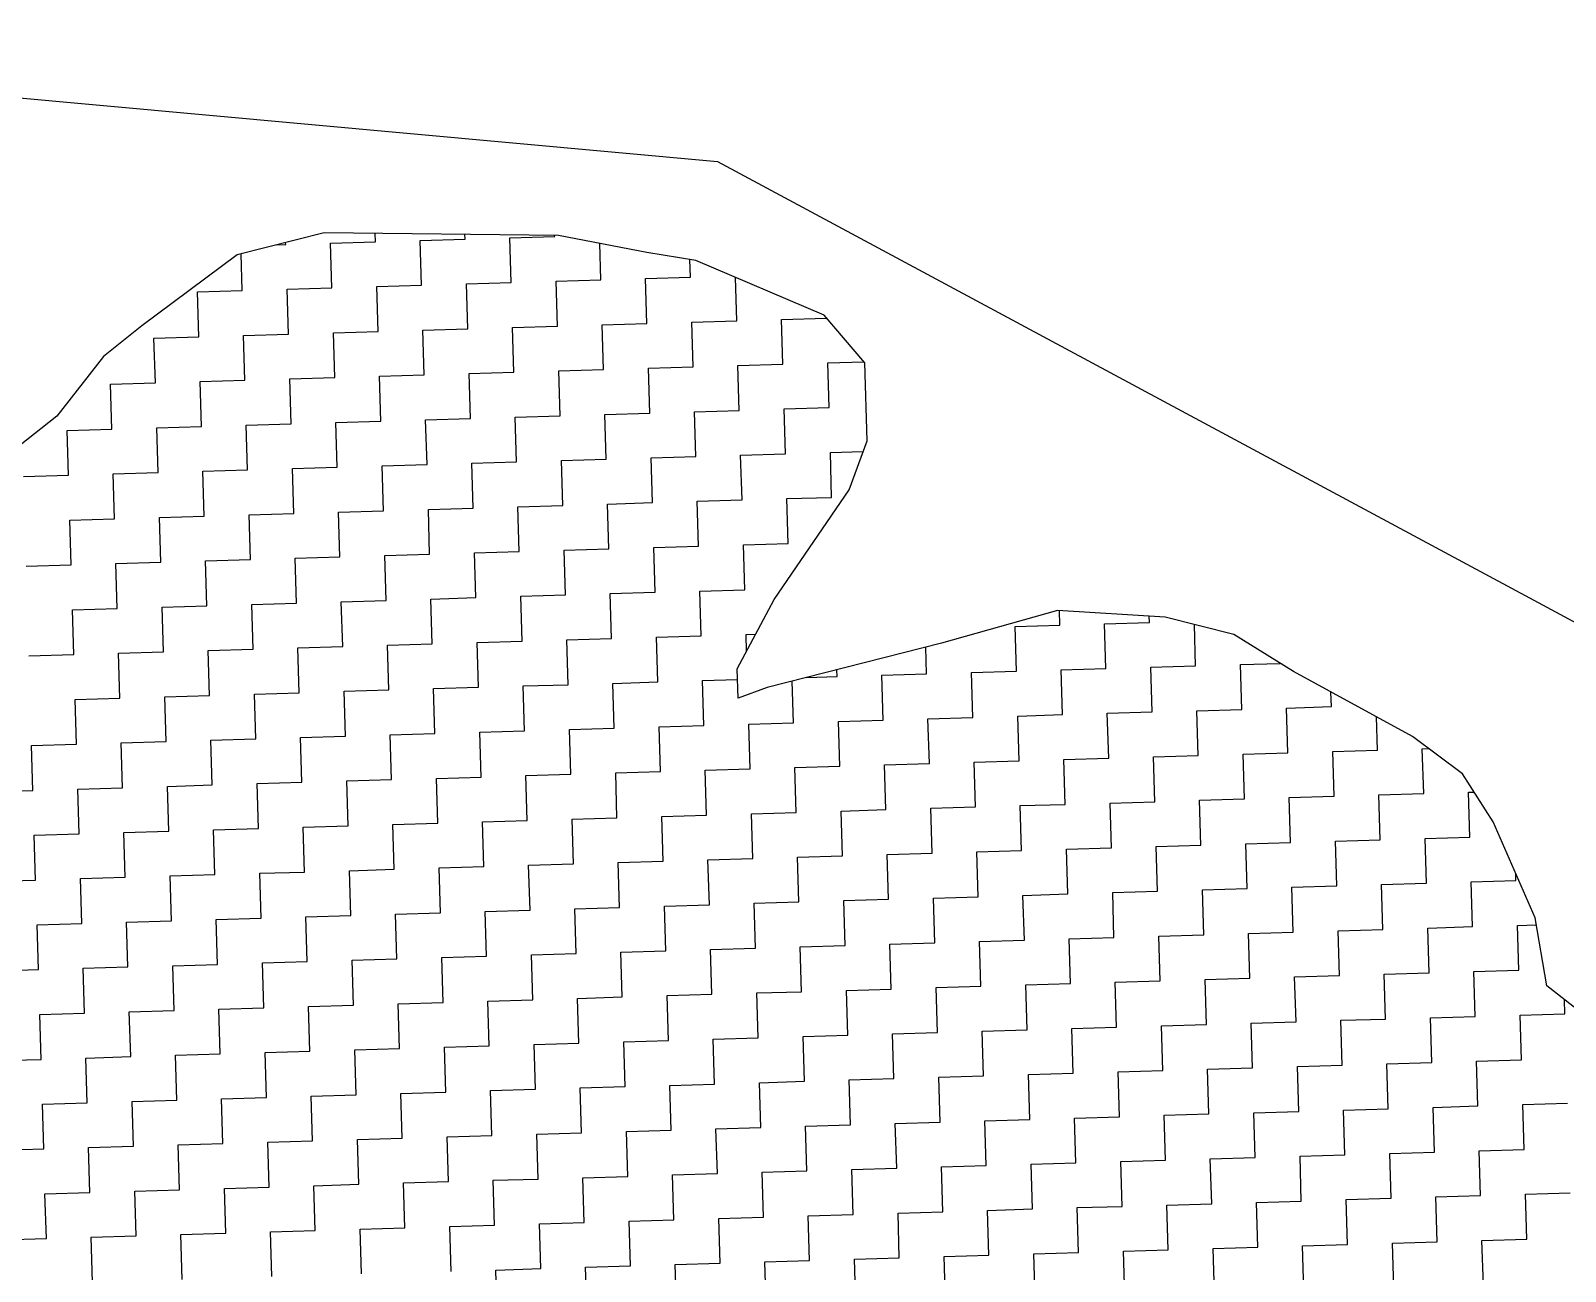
# Model space of a CAD drawing. Header units: metres. Extents: x 289662 to 290738, y 2016260 to 2018343.
# Drawn here: x 290508.4 to 290635.8, y 2016574.9 to 2016678 of the extents above; entities that cross this region are included whole.
import ezdxf

# ---------------------------------------------------------------- set-up
doc = ezdxf.new("R2010")
doc.units = ezdxf.units.M
doc.layers.add('POLY_HATCH', color=12, linetype='Continuous')
doc.layers.add('V_BOUND_LINE', color=7, linetype='Continuous')

msp = doc.modelspace()

# ---------------------------------------------------------------- linework, layer by layer
at = {"layer": 'POLY_HATCH'}
for p, q in [((290532.75, 2016661.18), (290525.51, 2016659.34)), ((290552.2, 2016660.95), (290532.75, 2016661.18)), ((290559.54, 2016659.55), (290552.2, 2016660.95)), ((290525.51, 2016659.34), (290517.59, 2016653.44)), ((290563.61, 2016658.87), (290559.54, 2016659.55)), ((290574.28, 2016654.33), (290563.61, 2016658.87)), ((290577.64, 2016650.38), (290574.28, 2016654.33)), ((290517.59, 2016653.44), (290514.42, 2016650.91)), ((290514.42, 2016650.91), (290510.52, 2016645.94)), ((290577.83, 2016643.9), (290577.64, 2016650.38)), ((290510.52, 2016645.94), (290507.35, 2016643.41)), ((290576.33, 2016639.81), (290577.83, 2016643.9)), ((290570.12, 2016630.72), (290576.33, 2016639.81)), ((290567.05, 2016624.95), (290570.12, 2016630.72)), ((290593.65, 2016629.8), (290584.01, 2016627.08)), ((290602.58, 2016629.26), (290593.65, 2016629.8)), ((290608.29, 2016627.81), (290602.58, 2016629.26)), ((290613.25, 2016624.72), (290608.29, 2016627.81)), ((290584.01, 2016627.08), (290569.53, 2016623.41)), ((290567.13, 2016622.53), (290567.05, 2016624.95)), ((290623.13, 2016619.34), (290613.25, 2016624.72)), ((290569.53, 2016623.41), (290567.13, 2016622.53)), ((290627.28, 2016616.23), (290623.13, 2016619.34)), ((290629.83, 2016612.26), (290627.28, 2016616.23)), ((290633.31, 2016604.26), (290629.83, 2016612.26)), ((290634.29, 2016598.62), (290633.31, 2016604.26)), ((290639.26, 2016594.72), (290634.29, 2016598.62))]:
    msp.add_line(p, q, dxfattribs=at)
at = {"layer": 'POLY_HATCH', "linetype": 'Continuous'}
for p, q in [((290529.55, 2016660.2), (290529.54, 2016660.37)), ((290533.27, 2016660.31), (290537, 2016660.42)), ((290537, 2016660.42), (290536.97, 2016661.13)), ((290540.72, 2016660.54), (290544.44, 2016660.65)), ((290540.83, 2016656.81), (290540.72, 2016660.54)), ((290544.44, 2016660.65), (290544.43, 2016661.04)), ((290548.16, 2016660.76), (290551.89, 2016660.87)), ((290548.27, 2016657.04), (290548.16, 2016660.76)), ((290551.89, 2016660.87), (290551.88, 2016660.96)), ((290525.94, 2016656.37), (290525.85, 2016659.43)), ((290528.8, 2016660.18), (290529.55, 2016660.2)), ((290533.38, 2016656.59), (290533.27, 2016660.31)), ((290555.72, 2016657.26), (290555.63, 2016660.3)), ((290563.17, 2016657.48), (290563.12, 2016658.95)), ((290529.66, 2016656.48), (290533.38, 2016656.59)), ((290537.11, 2016656.7), (290540.83, 2016656.81)), ((290537.22, 2016652.98), (290537.11, 2016656.7)), ((290544.55, 2016656.92), (290548.27, 2016657.04)), ((290544.66, 2016653.2), (290544.55, 2016656.92)), ((290552, 2016657.15), (290555.72, 2016657.26)), ((290552.11, 2016653.42), (290552, 2016657.15)), ((290559.44, 2016657.37), (290563.17, 2016657.48)), ((290559.55, 2016653.65), (290559.44, 2016657.37)), ((290567, 2016653.87), (290566.89, 2016657.47)), ((290522.22, 2016656.26), (290525.94, 2016656.37)), ((290522.33, 2016652.53), (290522.22, 2016656.26)), ((290529.77, 2016652.76), (290529.66, 2016656.48)), ((290570.72, 2016653.98), (290574.45, 2016654.09)), ((290574.45, 2016654.09), (290574.44, 2016654.13)), ((290526.05, 2016652.64), (290529.77, 2016652.76)), ((290533.5, 2016652.87), (290537.22, 2016652.98)), ((290533.61, 2016649.14), (290533.5, 2016652.87)), ((290540.94, 2016653.09), (290544.66, 2016653.2)), ((290541.05, 2016649.37), (290540.94, 2016653.09)), ((290548.39, 2016653.31), (290552.11, 2016653.42)), ((290548.5, 2016649.59), (290548.39, 2016653.31)), ((290555.83, 2016653.54), (290559.55, 2016653.65)), ((290555.94, 2016649.81), (290555.83, 2016653.54)), ((290563.28, 2016653.76), (290567, 2016653.87)), ((290563.39, 2016650.04), (290563.28, 2016653.76)), ((290570.83, 2016650.26), (290570.72, 2016653.98)), ((290518.6, 2016652.42), (290522.33, 2016652.53)), ((290518.72, 2016648.7), (290518.6, 2016652.42)), ((290526.16, 2016648.92), (290526.05, 2016652.64)), ((290567.11, 2016650.15), (290570.83, 2016650.26)), ((290574.56, 2016650.37), (290577.57, 2016650.46)), ((290574.67, 2016646.65), (290574.56, 2016650.37)), ((290522.44, 2016648.81), (290526.16, 2016648.92)), ((290529.88, 2016649.03), (290533.61, 2016649.14)), ((290530, 2016645.31), (290529.88, 2016649.03)), ((290537.33, 2016649.26), (290541.05, 2016649.37)), ((290537.44, 2016645.53), (290537.33, 2016649.26)), ((290544.77, 2016649.48), (290548.5, 2016649.59)), ((290544.89, 2016645.76), (290544.77, 2016649.48)), ((290552.22, 2016649.7), (290555.94, 2016649.81)), ((290552.33, 2016645.98), (290552.22, 2016649.7)), ((290559.67, 2016649.92), (290563.39, 2016650.04)), ((290559.78, 2016646.2), (290559.67, 2016649.92)), ((290567.22, 2016646.42), (290567.11, 2016650.15)), ((290514.99, 2016648.59), (290518.72, 2016648.7)), ((290515.1, 2016644.86), (290514.99, 2016648.59)), ((290522.55, 2016645.09), (290522.44, 2016648.81)), ((290563.5, 2016646.31), (290567.22, 2016646.42)), ((290570.95, 2016646.54), (290574.67, 2016646.65)), ((290571.06, 2016642.81), (290570.95, 2016646.54)), ((290518.83, 2016644.98), (290522.55, 2016645.09)), ((290526.27, 2016645.2), (290530, 2016645.31)), ((290526.38, 2016641.48), (290526.27, 2016645.2)), ((290533.72, 2016645.42), (290537.44, 2016645.53)), ((290533.83, 2016641.7), (290533.72, 2016645.42)), ((290541.16, 2016645.64), (290544.89, 2016645.76)), ((290541.28, 2016641.92), (290541.16, 2016645.64)), ((290548.61, 2016645.87), (290552.33, 2016645.98)), ((290548.72, 2016642.14), (290548.61, 2016645.87)), ((290556.05, 2016646.09), (290559.78, 2016646.2)), ((290556.17, 2016642.37), (290556.05, 2016646.09)), ((290563.61, 2016642.59), (290563.5, 2016646.31)), ((290511.38, 2016644.75), (290515.1, 2016644.86)), ((290511.49, 2016641.03), (290511.38, 2016644.75)), ((290518.94, 2016641.25), (290518.83, 2016644.98)), ((290559.89, 2016642.48), (290563.61, 2016642.59)), ((290567.33, 2016642.7), (290571.06, 2016642.81)), ((290567.45, 2016638.98), (290567.33, 2016642.7)), ((290574.78, 2016642.93), (290577.5, 2016643.01)), ((290574.89, 2016639.2), (290574.78, 2016642.93)), ((290515.22, 2016641.14), (290518.94, 2016641.25)), ((290522.66, 2016641.36), (290526.38, 2016641.48)), ((290522.77, 2016637.64), (290522.66, 2016641.36)), ((290530.11, 2016641.59), (290533.83, 2016641.7)), ((290530.22, 2016637.86), (290530.11, 2016641.59)), ((290537.55, 2016641.81), (290541.28, 2016641.92)), ((290537.66, 2016638.09), (290537.55, 2016641.81)), ((290545, 2016642.03), (290548.72, 2016642.14)), ((290545.11, 2016638.31), (290545, 2016642.03)), ((290552.44, 2016642.26), (290556.17, 2016642.37)), ((290552.55, 2016638.53), (290552.44, 2016642.26)), ((290560, 2016638.76), (290559.89, 2016642.48)), ((290507.77, 2016640.92), (290511.49, 2016641.03)), ((290515.33, 2016637.42), (290515.22, 2016641.14)), ((290556.28, 2016638.64), (290560, 2016638.76)), ((290563.72, 2016638.87), (290567.45, 2016638.98)), ((290563.83, 2016635.15), (290563.72, 2016638.87)), ((290571.17, 2016639.09), (290574.89, 2016639.2)), ((290571.28, 2016635.37), (290571.17, 2016639.09)), ((290519.05, 2016637.53), (290522.77, 2016637.64)), ((290519.16, 2016633.81), (290519.05, 2016637.53)), ((290526.5, 2016637.75), (290530.22, 2016637.86)), ((290526.61, 2016634.03), (290526.5, 2016637.75)), ((290533.94, 2016637.98), (290537.66, 2016638.09)), ((290534.05, 2016634.25), (290533.94, 2016637.98)), ((290541.39, 2016638.2), (290545.11, 2016638.31)), ((290541.5, 2016634.48), (290541.39, 2016638.2)), ((290548.83, 2016638.42), (290552.55, 2016638.53)), ((290548.94, 2016634.7), (290548.83, 2016638.42)), ((290556.39, 2016634.92), (290556.28, 2016638.64)), ((290511.61, 2016637.31), (290515.33, 2016637.42)), ((290511.72, 2016633.58), (290511.61, 2016637.31)), ((290552.67, 2016634.81), (290556.39, 2016634.92)), ((290560.11, 2016635.03), (290563.83, 2016635.15)), ((290560.22, 2016631.31), (290560.11, 2016635.03)), ((290567.56, 2016635.26), (290571.28, 2016635.37)), ((290567.67, 2016631.53), (290567.56, 2016635.26)), ((290515.44, 2016633.7), (290519.16, 2016633.81)), ((290515.55, 2016629.97), (290515.44, 2016633.7)), ((290522.88, 2016633.92), (290526.61, 2016634.03)), ((290523, 2016630.2), (290522.88, 2016633.92)), ((290530.33, 2016634.14), (290534.05, 2016634.25)), ((290530.44, 2016630.42), (290530.33, 2016634.14)), ((290537.78, 2016634.36), (290541.5, 2016634.48)), ((290537.89, 2016630.64), (290537.78, 2016634.36)), ((290545.22, 2016634.59), (290548.94, 2016634.7)), ((290545.33, 2016630.87), (290545.22, 2016634.59)), ((290552.78, 2016631.09), (290552.67, 2016634.81)), ((290507.99, 2016633.47), (290511.72, 2016633.58)), ((290549.06, 2016630.98), (290552.78, 2016631.09)), ((290556.5, 2016631.2), (290560.22, 2016631.31)), ((290556.61, 2016627.48), (290556.5, 2016631.2)), ((290563.95, 2016631.42), (290567.67, 2016631.53)), ((290564.06, 2016627.7), (290563.95, 2016631.42)), ((290511.83, 2016629.86), (290515.55, 2016629.97)), ((290511.94, 2016626.14), (290511.83, 2016629.86)), ((290519.27, 2016630.08), (290523, 2016630.2)), ((290519.39, 2016626.36), (290519.27, 2016630.08)), ((290526.72, 2016630.31), (290530.44, 2016630.42)), ((290526.83, 2016626.59), (290526.72, 2016630.31)), ((290534.16, 2016630.53), (290537.89, 2016630.64)), ((290534.28, 2016626.81), (290534.16, 2016630.53)), ((290541.61, 2016630.75), (290545.33, 2016630.87)), ((290541.72, 2016627.03), (290541.61, 2016630.75)), ((290549.17, 2016627.25), (290549.06, 2016630.98)), ((290593.84, 2016628.59), (290593.8, 2016629.79)), ((290590.12, 2016628.48), (290593.84, 2016628.59)), ((290597.56, 2016628.7), (290601.28, 2016628.81)), ((290597.67, 2016624.98), (290597.56, 2016628.7)), ((290601.28, 2016628.81), (290601.27, 2016629.34)), ((290605.12, 2016625.2), (290605.02, 2016628.64)), ((290545.44, 2016627.14), (290549.17, 2016627.25)), ((290552.89, 2016627.37), (290556.61, 2016627.48)), ((290553, 2016623.64), (290552.89, 2016627.37)), ((290560.33, 2016627.59), (290564.06, 2016627.7)), ((290560.45, 2016623.87), (290560.33, 2016627.59)), ((290567.78, 2016627.81), (290568.59, 2016627.84)), ((290567.82, 2016626.4), (290567.78, 2016627.81)), ((290590.23, 2016624.76), (290590.12, 2016628.48)), ((290508.22, 2016626.03), (290511.94, 2016626.14)), ((290515.66, 2016626.25), (290519.39, 2016626.36)), ((290515.77, 2016622.53), (290515.66, 2016626.25)), ((290523.11, 2016626.47), (290526.83, 2016626.59)), ((290523.22, 2016622.75), (290523.11, 2016626.47)), ((290530.55, 2016626.7), (290534.28, 2016626.81)), ((290530.66, 2016622.97), (290530.55, 2016626.7)), ((290538, 2016626.92), (290541.72, 2016627.03)), ((290538.11, 2016623.2), (290538, 2016626.92)), ((290545.56, 2016623.42), (290545.44, 2016627.14)), ((290582.78, 2016624.53), (290582.72, 2016626.75)), ((290575.34, 2016624.31), (290575.32, 2016624.88)), ((290586.5, 2016624.65), (290590.23, 2016624.76)), ((290593.95, 2016624.87), (290597.67, 2016624.98)), ((290594.06, 2016621.15), (290593.95, 2016624.87)), ((290601.4, 2016625.09), (290605.12, 2016625.2)), ((290601.51, 2016621.37), (290601.4, 2016625.09)), ((290608.84, 2016625.31), (290612.13, 2016625.41)), ((290608.95, 2016621.59), (290608.84, 2016625.31)), ((290541.83, 2016623.31), (290545.56, 2016623.42)), ((290549.28, 2016623.53), (290553, 2016623.64)), ((290549.39, 2016619.81), (290549.28, 2016623.53)), ((290556.72, 2016623.75), (290560.45, 2016623.87)), ((290556.83, 2016620.03), (290556.72, 2016623.75)), ((290564.17, 2016623.98), (290567.08, 2016624.06)), ((290564.28, 2016620.25), (290564.17, 2016623.98)), ((290571.73, 2016620.48), (290571.62, 2016623.94)), ((290572.79, 2016624.24), (290575.34, 2016624.31)), ((290579.06, 2016624.42), (290582.78, 2016624.53)), ((290579.17, 2016620.7), (290579.06, 2016624.42)), ((290586.62, 2016620.92), (290586.5, 2016624.65)), ((290512.05, 2016622.42), (290515.77, 2016622.53)), ((290512.16, 2016618.69), (290512.05, 2016622.42)), ((290519.5, 2016622.64), (290523.22, 2016622.75)), ((290519.61, 2016618.92), (290519.5, 2016622.64)), ((290526.94, 2016622.86), (290530.66, 2016622.97)), ((290527.05, 2016619.14), (290526.94, 2016622.86)), ((290534.39, 2016623.09), (290538.11, 2016623.2)), ((290534.5, 2016619.36), (290534.39, 2016623.09)), ((290541.94, 2016619.59), (290541.83, 2016623.31)), ((290616.4, 2016621.82), (290616.36, 2016623.02)), ((290582.89, 2016620.81), (290586.62, 2016620.92)), ((290590.34, 2016621.03), (290594.06, 2016621.15)), ((290590.45, 2016617.31), (290590.34, 2016621.03)), ((290597.78, 2016621.26), (290601.51, 2016621.37)), ((290597.9, 2016617.54), (290597.78, 2016621.26)), ((290605.23, 2016621.48), (290608.95, 2016621.59)), ((290605.34, 2016617.76), (290605.23, 2016621.48)), ((290612.68, 2016621.7), (290616.4, 2016621.82)), ((290612.79, 2016617.98), (290612.68, 2016621.7)), ((290620.23, 2016618.2), (290620.15, 2016620.97)), ((290538.22, 2016619.47), (290541.94, 2016619.59)), ((290545.67, 2016619.7), (290549.39, 2016619.81)), ((290545.78, 2016615.97), (290545.67, 2016619.7)), ((290553.11, 2016619.92), (290556.83, 2016620.03)), ((290553.22, 2016616.2), (290553.11, 2016619.92)), ((290560.56, 2016620.14), (290564.28, 2016620.25)), ((290560.67, 2016616.42), (290560.56, 2016620.14)), ((290568, 2016620.37), (290571.73, 2016620.48)), ((290568.11, 2016616.64), (290568, 2016620.37)), ((290575.45, 2016620.59), (290579.17, 2016620.7)), ((290575.56, 2016616.87), (290575.45, 2016620.59)), ((290583.01, 2016617.09), (290582.89, 2016620.81)), ((290508.44, 2016618.58), (290512.16, 2016618.69)), ((290508.55, 2016614.86), (290508.44, 2016618.58)), ((290515.89, 2016618.81), (290519.61, 2016618.92)), ((290516, 2016615.08), (290515.89, 2016618.81)), ((290523.33, 2016619.03), (290527.05, 2016619.14)), ((290523.44, 2016615.31), (290523.33, 2016619.03)), ((290530.78, 2016619.25), (290534.5, 2016619.36)), ((290530.89, 2016615.53), (290530.78, 2016619.25)), ((290538.33, 2016615.75), (290538.22, 2016619.47)), ((290623.95, 2016618.32), (290624.48, 2016618.33)), ((290624.07, 2016614.59), (290623.95, 2016618.32)), ((290579.28, 2016616.98), (290583.01, 2016617.09)), ((290586.73, 2016617.2), (290590.45, 2016617.31)), ((290586.84, 2016613.48), (290586.73, 2016617.2)), ((290594.17, 2016617.42), (290597.9, 2016617.54)), ((290594.28, 2016613.7), (290594.17, 2016617.42)), ((290601.62, 2016617.65), (290605.34, 2016617.76)), ((290601.73, 2016613.92), (290601.62, 2016617.65)), ((290609.06, 2016617.87), (290612.79, 2016617.98)), ((290609.18, 2016614.15), (290609.06, 2016617.87)), ((290616.51, 2016618.09), (290620.23, 2016618.2)), ((290616.62, 2016614.37), (290616.51, 2016618.09)), ((290542.06, 2016615.86), (290545.78, 2016615.97)), ((290542.17, 2016612.14), (290542.06, 2016615.86)), ((290549.5, 2016616.09), (290553.22, 2016616.2)), ((290549.61, 2016612.36), (290549.5, 2016616.09)), ((290556.95, 2016616.31), (290560.67, 2016616.42)), ((290557.06, 2016612.59), (290556.95, 2016616.31)), ((290564.39, 2016616.53), (290568.11, 2016616.64)), ((290564.5, 2016612.81), (290564.39, 2016616.53)), ((290571.84, 2016616.75), (290575.56, 2016616.87)), ((290571.95, 2016613.03), (290571.84, 2016616.75)), ((290579.39, 2016613.26), (290579.28, 2016616.98)), ((290504.83, 2016614.75), (290508.55, 2016614.86)), ((290512.27, 2016614.97), (290516, 2016615.08)), ((290512.39, 2016611.25), (290512.27, 2016614.97)), ((290519.72, 2016615.19), (290523.44, 2016615.31)), ((290519.83, 2016611.47), (290519.72, 2016615.19)), ((290527.16, 2016615.42), (290530.89, 2016615.53)), ((290527.28, 2016611.69), (290527.16, 2016615.42)), ((290534.61, 2016615.64), (290538.33, 2016615.75)), ((290534.72, 2016611.92), (290534.61, 2016615.64)), ((290620.34, 2016614.48), (290624.07, 2016614.59)), ((290620.45, 2016610.76), (290620.34, 2016614.48)), ((290627.79, 2016614.7), (290628.25, 2016614.72)), ((290627.9, 2016610.98), (290627.79, 2016614.7)), ((290575.67, 2016613.14), (290579.39, 2016613.26)), ((290583.12, 2016613.37), (290586.84, 2016613.48)), ((290583.23, 2016609.64), (290583.12, 2016613.37)), ((290590.56, 2016613.59), (290594.28, 2016613.7)), ((290590.67, 2016609.87), (290590.56, 2016613.59)), ((290598.01, 2016613.81), (290601.73, 2016613.92)), ((290598.12, 2016610.09), (290598.01, 2016613.81)), ((290605.45, 2016614.04), (290609.18, 2016614.15)), ((290605.56, 2016610.31), (290605.45, 2016614.04)), ((290612.9, 2016614.26), (290616.62, 2016614.37)), ((290613.01, 2016610.54), (290612.9, 2016614.26)), ((290538.44, 2016612.03), (290542.17, 2016612.14)), ((290538.56, 2016608.31), (290538.44, 2016612.03)), ((290545.89, 2016612.25), (290549.61, 2016612.36)), ((290546, 2016608.53), (290545.89, 2016612.25)), ((290553.34, 2016612.47), (290557.06, 2016612.59)), ((290553.45, 2016608.75), (290553.34, 2016612.47)), ((290560.78, 2016612.7), (290564.5, 2016612.81)), ((290560.89, 2016608.97), (290560.78, 2016612.7)), ((290568.23, 2016612.92), (290571.95, 2016613.03)), ((290568.34, 2016609.2), (290568.23, 2016612.92)), ((290575.78, 2016609.42), (290575.67, 2016613.14)), ((290508.66, 2016611.14), (290512.39, 2016611.25)), ((290508.77, 2016607.41), (290508.66, 2016611.14)), ((290516.11, 2016611.36), (290519.83, 2016611.47)), ((290516.22, 2016607.64), (290516.11, 2016611.36)), ((290523.55, 2016611.58), (290527.28, 2016611.69)), ((290523.67, 2016607.86), (290523.55, 2016611.58)), ((290531, 2016611.81), (290534.72, 2016611.92)), ((290531.11, 2016608.08), (290531, 2016611.81)), ((290616.73, 2016610.65), (290620.45, 2016610.76)), ((290624.18, 2016610.87), (290627.9, 2016610.98)), ((290624.29, 2016607.15), (290624.18, 2016610.87)), ((290572.06, 2016609.31), (290575.78, 2016609.42)), ((290579.51, 2016609.53), (290583.23, 2016609.64)), ((290579.62, 2016605.81), (290579.51, 2016609.53)), ((290586.95, 2016609.76), (290590.67, 2016609.87)), ((290587.06, 2016606.03), (290586.95, 2016609.76)), ((290594.4, 2016609.98), (290598.12, 2016610.09)), ((290594.51, 2016606.26), (290594.4, 2016609.98)), ((290601.84, 2016610.2), (290605.56, 2016610.31)), ((290601.95, 2016606.48), (290601.84, 2016610.2)), ((290609.29, 2016610.42), (290613.01, 2016610.54)), ((290609.4, 2016606.7), (290609.29, 2016610.42)), ((290616.84, 2016606.92), (290616.73, 2016610.65)), ((290534.83, 2016608.19), (290538.56, 2016608.31)), ((290534.94, 2016604.47), (290534.83, 2016608.19)), ((290542.28, 2016608.42), (290546, 2016608.53)), ((290542.39, 2016604.69), (290542.28, 2016608.42)), ((290549.72, 2016608.64), (290553.45, 2016608.75)), ((290549.84, 2016604.92), (290549.72, 2016608.64)), ((290557.17, 2016608.86), (290560.89, 2016608.97)), ((290557.28, 2016605.14), (290557.17, 2016608.86)), ((290564.61, 2016609.09), (290568.34, 2016609.2)), ((290564.73, 2016605.36), (290564.61, 2016609.09)), ((290572.17, 2016605.59), (290572.06, 2016609.31)), ((290505.05, 2016607.3), (290508.77, 2016607.41)), ((290512.5, 2016607.53), (290516.22, 2016607.64)), ((290512.61, 2016603.8), (290512.5, 2016607.53)), ((290519.94, 2016607.75), (290523.67, 2016607.86)), ((290520.05, 2016604.03), (290519.94, 2016607.75)), ((290527.39, 2016607.97), (290531.11, 2016608.08)), ((290527.5, 2016604.25), (290527.39, 2016607.97)), ((290613.12, 2016606.81), (290616.84, 2016606.92)), ((290620.57, 2016607.04), (290624.29, 2016607.15)), ((290620.68, 2016603.31), (290620.57, 2016607.04)), ((290628.01, 2016607.26), (290631.73, 2016607.37)), ((290628.12, 2016603.54), (290628.01, 2016607.26)), ((290631.73, 2016607.37), (290631.72, 2016607.91)), ((290568.45, 2016605.48), (290572.17, 2016605.59)), ((290575.89, 2016605.7), (290579.62, 2016605.81)), ((290576.01, 2016601.98), (290575.89, 2016605.7)), ((290583.34, 2016605.92), (290587.06, 2016606.03)), ((290583.45, 2016602.2), (290583.34, 2016605.92)), ((290590.78, 2016606.14), (290594.51, 2016606.26)), ((290590.9, 2016602.42), (290590.78, 2016606.14)), ((290598.23, 2016606.37), (290601.95, 2016606.48)), ((290598.34, 2016602.64), (290598.23, 2016606.37)), ((290605.68, 2016606.59), (290609.4, 2016606.7)), ((290605.79, 2016602.87), (290605.68, 2016606.59)), ((290613.23, 2016603.09), (290613.12, 2016606.81)), ((290531.22, 2016604.36), (290534.94, 2016604.47)), ((290531.33, 2016600.64), (290531.22, 2016604.36)), ((290538.67, 2016604.58), (290542.39, 2016604.69)), ((290538.78, 2016600.86), (290538.67, 2016604.58)), ((290546.11, 2016604.81), (290549.84, 2016604.92)), ((290546.22, 2016601.08), (290546.11, 2016604.81)), ((290553.56, 2016605.03), (290557.28, 2016605.14)), ((290553.67, 2016601.31), (290553.56, 2016605.03)), ((290561, 2016605.25), (290564.73, 2016605.36)), ((290561.11, 2016601.53), (290561, 2016605.25)), ((290568.56, 2016601.75), (290568.45, 2016605.48)), ((290508.89, 2016603.69), (290512.61, 2016603.8)), ((290509, 2016599.97), (290508.89, 2016603.69)), ((290516.33, 2016603.91), (290520.05, 2016604.03)), ((290516.44, 2016600.19), (290516.33, 2016603.91)), ((290523.78, 2016604.14), (290527.5, 2016604.25)), ((290523.89, 2016600.41), (290523.78, 2016604.14)), ((290609.51, 2016602.98), (290613.23, 2016603.09)), ((290616.96, 2016603.2), (290620.68, 2016603.31)), ((290617.07, 2016599.48), (290616.96, 2016603.2)), ((290624.4, 2016603.42), (290628.12, 2016603.54)), ((290624.51, 2016599.7), (290624.4, 2016603.42)), ((290631.85, 2016603.65), (290633.4, 2016603.69)), ((290631.96, 2016599.92), (290631.85, 2016603.65)), ((290564.84, 2016601.64), (290568.56, 2016601.75)), ((290572.28, 2016601.86), (290576.01, 2016601.98)), ((290572.39, 2016598.14), (290572.28, 2016601.86)), ((290579.73, 2016602.09), (290583.45, 2016602.2)), ((290579.84, 2016598.36), (290579.73, 2016602.09)), ((290587.17, 2016602.31), (290590.9, 2016602.42)), ((290587.29, 2016598.59), (290587.17, 2016602.31)), ((290594.62, 2016602.53), (290598.34, 2016602.64)), ((290594.73, 2016598.81), (290594.62, 2016602.53)), ((290602.06, 2016602.76), (290605.79, 2016602.87)), ((290602.18, 2016599.03), (290602.06, 2016602.76)), ((290609.62, 2016599.26), (290609.51, 2016602.98)), ((290527.61, 2016600.53), (290531.33, 2016600.64)), ((290527.72, 2016596.8), (290527.61, 2016600.53)), ((290535.06, 2016600.75), (290538.78, 2016600.86)), ((290535.17, 2016597.03), (290535.06, 2016600.75)), ((290542.5, 2016600.97), (290546.22, 2016601.08)), ((290542.61, 2016597.25), (290542.5, 2016600.97)), ((290549.95, 2016601.2), (290553.67, 2016601.31)), ((290550.06, 2016597.47), (290549.95, 2016601.2)), ((290557.39, 2016601.42), (290561.11, 2016601.53)), ((290557.5, 2016597.7), (290557.39, 2016601.42)), ((290564.95, 2016597.92), (290564.84, 2016601.64)), ((290505.27, 2016599.86), (290509, 2016599.97)), ((290512.72, 2016600.08), (290516.44, 2016600.19)), ((290512.83, 2016596.36), (290512.72, 2016600.08)), ((290520.17, 2016600.3), (290523.89, 2016600.41)), ((290520.28, 2016596.58), (290520.17, 2016600.3)), ((290605.9, 2016599.14), (290609.62, 2016599.26)), ((290613.34, 2016599.37), (290617.07, 2016599.48)), ((290613.46, 2016595.64), (290613.34, 2016599.37)), ((290620.79, 2016599.59), (290624.51, 2016599.7)), ((290620.9, 2016595.87), (290620.79, 2016599.59)), ((290628.23, 2016599.81), (290631.96, 2016599.92)), ((290628.35, 2016596.09), (290628.23, 2016599.81)), ((290561.23, 2016597.81), (290564.95, 2016597.92)), ((290568.67, 2016598.03), (290572.39, 2016598.14)), ((290568.78, 2016594.31), (290568.67, 2016598.03)), ((290576.12, 2016598.25), (290579.84, 2016598.36)), ((290576.23, 2016594.53), (290576.12, 2016598.25)), ((290583.56, 2016598.48), (290587.29, 2016598.59)), ((290583.67, 2016594.75), (290583.56, 2016598.48)), ((290591.01, 2016598.7), (290594.73, 2016598.81)), ((290591.12, 2016594.98), (290591.01, 2016598.7)), ((290598.45, 2016598.92), (290602.18, 2016599.03)), ((290598.56, 2016595.2), (290598.45, 2016598.92)), ((290606.01, 2016595.42), (290605.9, 2016599.14)), ((290524, 2016596.69), (290527.72, 2016596.8)), ((290524.11, 2016592.97), (290524, 2016596.69)), ((290531.44, 2016596.92), (290535.17, 2016597.03)), ((290531.56, 2016593.19), (290531.44, 2016596.92)), ((290538.89, 2016597.14), (290542.61, 2016597.25)), ((290539, 2016593.42), (290538.89, 2016597.14)), ((290546.34, 2016597.36), (290550.06, 2016597.47)), ((290546.45, 2016593.64), (290546.34, 2016597.36)), ((290553.78, 2016597.58), (290557.5, 2016597.7)), ((290553.89, 2016593.86), (290553.78, 2016597.58)), ((290561.34, 2016594.08), (290561.23, 2016597.81)), ((290635.79, 2016596.31), (290635.76, 2016597.47)), ((290509.11, 2016596.25), (290512.83, 2016596.36)), ((290509.22, 2016592.52), (290509.11, 2016596.25)), ((290516.55, 2016596.47), (290520.28, 2016596.58)), ((290516.67, 2016592.75), (290516.55, 2016596.47)), ((290602.29, 2016595.31), (290606.01, 2016595.42)), ((290609.73, 2016595.53), (290613.46, 2016595.64)), ((290609.84, 2016591.81), (290609.73, 2016595.53)), ((290617.18, 2016595.76), (290620.9, 2016595.87)), ((290617.29, 2016592.03), (290617.18, 2016595.76)), ((290624.62, 2016595.98), (290628.35, 2016596.09)), ((290624.74, 2016592.26), (290624.62, 2016595.98)), ((290632.07, 2016596.2), (290635.79, 2016596.31)), ((290632.18, 2016592.48), (290632.07, 2016596.2)), ((290565.06, 2016594.2), (290568.78, 2016594.31)), ((290565.17, 2016590.47), (290565.06, 2016594.2)), ((290572.51, 2016594.42), (290576.23, 2016594.53)), ((290572.62, 2016590.7), (290572.51, 2016594.42)), ((290579.95, 2016594.64), (290583.67, 2016594.75)), ((290580.06, 2016590.92), (290579.95, 2016594.64)), ((290587.4, 2016594.86), (290591.12, 2016594.98)), ((290587.51, 2016591.14), (290587.4, 2016594.86)), ((290594.84, 2016595.09), (290598.56, 2016595.2)), ((290594.95, 2016591.36), (290594.84, 2016595.09)), ((290602.4, 2016591.59), (290602.29, 2016595.31)), ((290520.39, 2016592.86), (290524.11, 2016592.97)), ((290520.5, 2016589.14), (290520.39, 2016592.86)), ((290527.83, 2016593.08), (290531.56, 2016593.19)), ((290527.95, 2016589.36), (290527.83, 2016593.08)), ((290535.28, 2016593.3), (290539, 2016593.42)), ((290535.39, 2016589.58), (290535.28, 2016593.3)), ((290542.72, 2016593.53), (290546.45, 2016593.64)), ((290542.84, 2016589.8), (290542.72, 2016593.53)), ((290550.17, 2016593.75), (290553.89, 2016593.86)), ((290550.28, 2016590.03), (290550.17, 2016593.75)), ((290557.62, 2016593.97), (290561.34, 2016594.08)), ((290557.73, 2016590.25), (290557.62, 2016593.97)), ((290505.5, 2016592.41), (290509.22, 2016592.52)), ((290512.94, 2016592.63), (290516.67, 2016592.75)), ((290513.05, 2016588.91), (290512.94, 2016592.63)), ((290598.68, 2016591.48), (290602.4, 2016591.59)), ((290606.12, 2016591.7), (290609.84, 2016591.81)), ((290606.23, 2016587.98), (290606.12, 2016591.7)), ((290613.57, 2016591.92), (290617.29, 2016592.03)), ((290613.68, 2016588.2), (290613.57, 2016591.92)), ((290621.01, 2016592.15), (290624.74, 2016592.26)), ((290621.12, 2016588.42), (290621.01, 2016592.15)), ((290628.46, 2016592.37), (290632.18, 2016592.48)), ((290628.57, 2016588.65), (290628.46, 2016592.37)), ((290561.45, 2016590.36), (290565.17, 2016590.47)), ((290561.56, 2016586.64), (290561.45, 2016590.36)), ((290568.89, 2016590.58), (290572.62, 2016590.7)), ((290569.01, 2016586.86), (290568.89, 2016590.58)), ((290576.34, 2016590.81), (290580.06, 2016590.92)), ((290576.45, 2016587.08), (290576.34, 2016590.81)), ((290583.79, 2016591.03), (290587.51, 2016591.14)), ((290583.9, 2016587.31), (290583.79, 2016591.03)), ((290591.23, 2016591.25), (290594.95, 2016591.36)), ((290591.34, 2016587.53), (290591.23, 2016591.25)), ((290598.79, 2016587.75), (290598.68, 2016591.48)), ((290516.78, 2016589.02), (290520.5, 2016589.14)), ((290516.89, 2016585.3), (290516.78, 2016589.02)), ((290524.22, 2016589.25), (290527.95, 2016589.36)), ((290524.33, 2016585.52), (290524.22, 2016589.25)), ((290531.67, 2016589.47), (290535.39, 2016589.58)), ((290531.78, 2016585.75), (290531.67, 2016589.47)), ((290539.11, 2016589.69), (290542.84, 2016589.8)), ((290539.22, 2016585.97), (290539.11, 2016589.69)), ((290546.56, 2016589.92), (290550.28, 2016590.03)), ((290546.67, 2016586.19), (290546.56, 2016589.92)), ((290554, 2016590.14), (290557.73, 2016590.25)), ((290554.12, 2016586.42), (290554, 2016590.14)), ((290509.33, 2016588.8), (290513.05, 2016588.91)), ((290509.44, 2016585.08), (290509.33, 2016588.8)), ((290595.07, 2016587.64), (290598.79, 2016587.75)), ((290602.51, 2016587.87), (290606.23, 2016587.98)), ((290602.62, 2016584.14), (290602.51, 2016587.87)), ((290609.96, 2016588.09), (290613.68, 2016588.2)), ((290610.07, 2016584.37), (290609.96, 2016588.09)), ((290617.4, 2016588.31), (290621.12, 2016588.42)), ((290617.51, 2016584.59), (290617.4, 2016588.31)), ((290624.85, 2016588.53), (290628.57, 2016588.65)), ((290624.96, 2016584.81), (290624.85, 2016588.53)), ((290632.29, 2016588.76), (290636.01, 2016588.87)), ((290632.4, 2016585.03), (290632.29, 2016588.76)), ((290557.84, 2016586.53), (290561.56, 2016586.64)), ((290557.95, 2016582.8), (290557.84, 2016586.53)), ((290565.28, 2016586.75), (290569.01, 2016586.86)), ((290565.4, 2016583.03), (290565.28, 2016586.75)), ((290572.73, 2016586.97), (290576.45, 2016587.08)), ((290572.84, 2016583.25), (290572.73, 2016586.97)), ((290580.17, 2016587.2), (290583.9, 2016587.31)), ((290580.29, 2016583.47), (290580.17, 2016587.2)), ((290587.62, 2016587.42), (290591.34, 2016587.53)), ((290587.73, 2016583.7), (290587.62, 2016587.42)), ((290595.18, 2016583.92), (290595.07, 2016587.64)), ((290513.17, 2016585.19), (290516.89, 2016585.3)), ((290513.28, 2016581.47), (290513.17, 2016585.19)), ((290520.61, 2016585.41), (290524.33, 2016585.52)), ((290520.72, 2016581.69), (290520.61, 2016585.41)), ((290528.06, 2016585.64), (290531.78, 2016585.75)), ((290528.17, 2016581.91), (290528.06, 2016585.64)), ((290535.5, 2016585.86), (290539.22, 2016585.97)), ((290535.61, 2016582.14), (290535.5, 2016585.86)), ((290542.95, 2016586.08), (290546.67, 2016586.19)), ((290543.06, 2016582.36), (290542.95, 2016586.08)), ((290550.39, 2016586.3), (290554.12, 2016586.42)), ((290550.5, 2016582.58), (290550.39, 2016586.3)), ((290505.72, 2016584.97), (290509.44, 2016585.08)), ((290591.45, 2016583.81), (290595.18, 2016583.92)), ((290598.9, 2016584.03), (290602.62, 2016584.14)), ((290599.01, 2016580.31), (290598.9, 2016584.03)), ((290606.34, 2016584.25), (290610.07, 2016584.37)), ((290606.46, 2016580.53), (290606.34, 2016584.25)), ((290613.79, 2016584.48), (290617.51, 2016584.59)), ((290613.9, 2016580.75), (290613.79, 2016584.48)), ((290621.24, 2016584.7), (290624.96, 2016584.81)), ((290621.35, 2016580.98), (290621.24, 2016584.7)), ((290628.68, 2016584.92), (290632.4, 2016585.03)), ((290628.79, 2016581.2), (290628.68, 2016584.92)), ((290554.23, 2016582.69), (290557.95, 2016582.8)), ((290554.34, 2016578.97), (290554.23, 2016582.69)), ((290561.67, 2016582.92), (290565.4, 2016583.03)), ((290561.78, 2016579.19), (290561.67, 2016582.92)), ((290569.12, 2016583.14), (290572.84, 2016583.25)), ((290569.23, 2016579.42), (290569.12, 2016583.14)), ((290576.56, 2016583.36), (290580.29, 2016583.47)), ((290576.67, 2016579.64), (290576.56, 2016583.36)), ((290584.01, 2016583.58), (290587.73, 2016583.7)), ((290584.12, 2016579.86), (290584.01, 2016583.58)), ((290591.57, 2016580.09), (290591.45, 2016583.81)), ((290509.55, 2016581.36), (290513.28, 2016581.47)), ((290509.67, 2016577.63), (290509.55, 2016581.36)), ((290517, 2016581.58), (290520.72, 2016581.69)), ((290517.11, 2016577.86), (290517, 2016581.58)), ((290524.45, 2016581.8), (290528.17, 2016581.91)), ((290524.56, 2016578.08), (290524.45, 2016581.8)), ((290531.89, 2016582.02), (290535.61, 2016582.14)), ((290532, 2016578.3), (290531.89, 2016582.02)), ((290539.34, 2016582.25), (290543.06, 2016582.36)), ((290539.45, 2016578.52), (290539.34, 2016582.25)), ((290546.78, 2016582.47), (290550.5, 2016582.58)), ((290546.89, 2016578.75), (290546.78, 2016582.47)), ((290632.51, 2016581.31), (290636.24, 2016581.42)), ((290587.84, 2016579.97), (290591.57, 2016580.09)), ((290595.29, 2016580.2), (290599.01, 2016580.31)), ((290595.4, 2016576.47), (290595.29, 2016580.2)), ((290602.73, 2016580.42), (290606.46, 2016580.53)), ((290602.84, 2016576.7), (290602.73, 2016580.42)), ((290610.18, 2016580.64), (290613.9, 2016580.75)), ((290610.29, 2016576.92), (290610.18, 2016580.64)), ((290617.62, 2016580.87), (290621.35, 2016580.98)), ((290617.74, 2016577.14), (290617.62, 2016580.87)), ((290625.07, 2016581.09), (290628.79, 2016581.2)), ((290625.18, 2016577.37), (290625.07, 2016581.09)), ((290632.63, 2016577.59), (290632.51, 2016581.31)), ((290550.62, 2016578.86), (290554.34, 2016578.97)), ((290550.73, 2016575.14), (290550.62, 2016578.86)), ((290558.06, 2016579.08), (290561.78, 2016579.19)), ((290558.17, 2016575.36), (290558.06, 2016579.08)), ((290565.51, 2016579.3), (290569.23, 2016579.42)), ((290565.62, 2016575.58), (290565.51, 2016579.3)), ((290572.95, 2016579.53), (290576.67, 2016579.64)), ((290573.06, 2016575.81), (290572.95, 2016579.53)), ((290580.4, 2016579.75), (290584.12, 2016579.86)), ((290580.51, 2016576.03), (290580.4, 2016579.75)), ((290587.95, 2016576.25), (290587.84, 2016579.97)), ((290505.94, 2016577.52), (290509.67, 2016577.63)), ((290513.39, 2016577.74), (290517.11, 2016577.86)), ((290513.5, 2016574.02), (290513.39, 2016577.74)), ((290520.83, 2016577.97), (290524.56, 2016578.08)), ((290520.95, 2016574.24), (290520.83, 2016577.97)), ((290528.28, 2016578.19), (290532, 2016578.3)), ((290528.39, 2016574.47), (290528.28, 2016578.19)), ((290535.73, 2016578.41), (290539.45, 2016578.52)), ((290535.84, 2016574.69), (290535.73, 2016578.41)), ((290543.17, 2016578.64), (290546.89, 2016578.75)), ((290543.28, 2016574.91), (290543.17, 2016578.64)), ((290628.9, 2016577.48), (290632.63, 2016577.59)), ((290584.23, 2016576.14), (290587.95, 2016576.25)), ((290591.68, 2016576.36), (290595.4, 2016576.47)), ((290591.79, 2016572.64), (290591.68, 2016576.36)), ((290599.12, 2016576.59), (290602.84, 2016576.7)), ((290599.23, 2016572.86), (290599.12, 2016576.59)), ((290606.57, 2016576.81), (290610.29, 2016576.92)), ((290606.68, 2016573.09), (290606.57, 2016576.81)), ((290614.01, 2016577.03), (290617.74, 2016577.14)), ((290614.12, 2016573.31), (290614.01, 2016577.03)), ((290621.46, 2016577.25), (290625.18, 2016577.37)), ((290621.57, 2016573.53), (290621.46, 2016577.25)), ((290629.02, 2016573.75), (290628.9, 2016577.48)), ((290547, 2016575.02), (290550.73, 2016575.14)), ((290547.12, 2016571.3), (290547, 2016575.02)), ((290554.45, 2016575.25), (290558.17, 2016575.36)), ((290554.56, 2016571.53), (290554.45, 2016575.25)), ((290561.9, 2016575.47), (290565.62, 2016575.58)), ((290562.01, 2016571.75), (290561.9, 2016575.47)), ((290569.34, 2016575.69), (290573.06, 2016575.81)), ((290569.45, 2016571.97), (290569.34, 2016575.69)), ((290576.79, 2016575.92), (290580.51, 2016576.03)), ((290576.9, 2016572.19), (290576.79, 2016575.92)), ((290584.34, 2016572.42), (290584.23, 2016576.14))]:
    msp.add_line(p, q, dxfattribs=at)
at = {"layer": 'V_BOUND_LINE'}
for p, q in [((290446.4, 2016677.96), (290565.4, 2016667.09)), ((290565.4, 2016667.09), (290633.22, 2016630.67)), ((290633.22, 2016630.67), (290718.12, 2016584.58))]:
    msp.add_line(p, q, dxfattribs=at)

doc.saveas('drawing.dxf')
